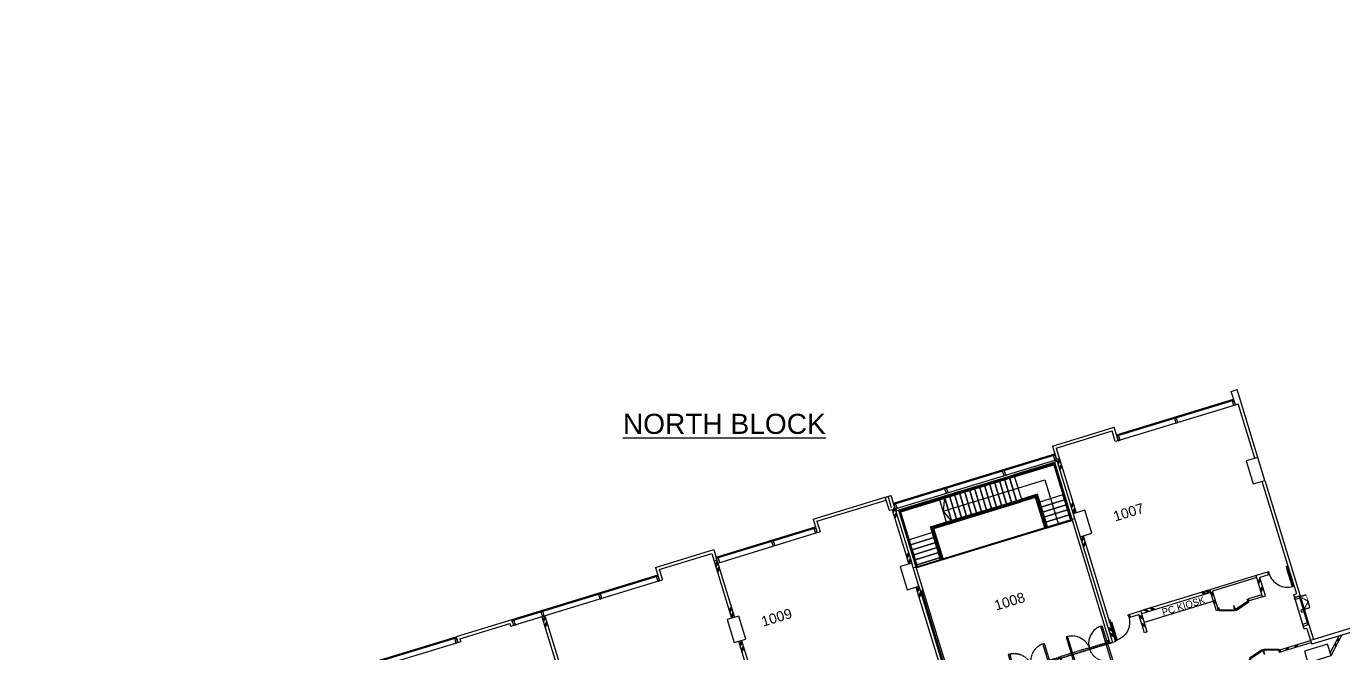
# Model space of a CAD drawing. Header units: millimetres. Extents: x -54207 to 276157, y -140012 to 190352.
# Drawn here: x 8208 to 73736, y 74080 to 105290 of the extents above; entities that cross this region are included whole.
import ezdxf

# ---------------------------------------------------------------- set-up
doc = ezdxf.new("R2010")
doc.units = ezdxf.units.MM
doc.linetypes.add('HIDDEN', pattern=[9.525, 6.35, -3.175])
doc.linetypes.add('HIDDEN2', pattern=[4.7625, 3.175, -1.5875])
for name, color, linetype in [('DLN010__', 8, 'Continuous'), ('DLN030_2', 8, 'Continuous'), ('DLN041_3', 8, 'Continuous'), ('DLN061__', 8, 'Continuous'), ('DLN210__', 8, 'Continuous'), ('DLN220__', 8, 'Continuous'), ('DLN240_1', 8, 'Continuous'), ('DLN280__', 8, 'Continuous'), ('DLN314__', 8, 'Continuous'), ('DLN325__', 8, 'Continuous'), ('FITDOOR', 8, 'Continuous'), ('FURNITURE', 8, 'Continuous'), ('I-STRS', 1, 'Continuous')]:
    doc.layers.add(name, color=color, linetype=linetype)
doc.styles.add('SWIS721LT750', font='swissl.ttf')

# ---------------------------------------------------------------- blocks, each defined once
blk = doc.blocks.new('A$C287D2744')
at = {"layer": 'DLN314__'}
blk.add_line((0, 0), (0, -50), dxfattribs=at)
blk.add_lwpolyline([(50, 250), (-50, 250), (-50, 0), (50, 0)], close=True, dxfattribs=at)
blk = doc.blocks.new('WINDOW-OPEN')
at = {"layer": 'DLN314__', "linetype": 'HIDDEN2', "ltscale": 0.05}
blk.add_lwpolyline([(650, 0), (0, 0), (0, 300), (650, 300)], close=True, dxfattribs=at)
blk.add_lwpolyline([(650, 0), (325, 300), (0, 0)], dxfattribs=at)
blk = doc.blocks.new('210')
at = {"layer": 'DLN314__'}
blk.add_line((1350, -250), (1350, -300), dxfattribs=at)
blk.add_lwpolyline([(1300, -125), (1400, -125), (1400, -250), (1300, -250)], close=True, dxfattribs=at)
blk = doc.blocks.new('DR1CL2')
at = {"layer": 'FITDOOR'}
for p, q in [((50, 0), (0, 0)), ((0, 0), (0, -25)), ((50, 0), (50, -50)), ((12, -25), (0, -25)), ((0, -75), (0, -100)), ((12, -75), (0, -75)), ((62.5, -100), (0, -100)), ((62.5, -50), (50, -50)), ((62.5, -50), (62.5, -100))]:
    blk.add_line(p, q, dxfattribs=at)
blk = doc.blocks.new('DR1CD')
at = {"layer": 'FITDOOR'}
for p, q in [((0, 1), (45, 1)), ((0, 1), (0, 0)), ((45, 0), (45, 1)), ((0, 0), (45, 0))]:
    blk.add_line(p, q, dxfattribs=at)
blk = doc.blocks.new('DR1CM')
at = {"layer": 'FITDOOR'}
blk.add_arc((0, 0), 1, 0, 90, dxfattribs=at)
blk = doc.blocks.new('DR1CR2')
at = {"layer": 'FITDOOR'}
for p, q in [((-50, 0), (-50, -50)), ((-50, 0), (0, 0)), ((0, 0), (0, -25)), ((-62.5, -50), (-50, -50)), ((-62.5, -50), (-62.5, -100)), ((-62.5, -100), (0, -100)), ((-12, -25), (0, -25)), ((-12, -75), (0, -75)), ((0, -75), (0, -100))]:
    blk.add_line(p, q, dxfattribs=at)
blk = doc.blocks.new('950 door')
at = {"layer": 'FITDOOR', "xscale": -1, "rotation": 197.0000000012496}
for name, p in [('DR1CL2', (-220520, 55219)), ('DR1CR2', (-219516, 55526))]:
    blk.add_blockref(name, p, dxfattribs=at)
at = {"layer": 'FITDOOR', "xscale": -950.0000000000001, "yscale": 950.0000000000001, "zscale": 950, "rotation": 197.0000000012496}
blk.add_blockref('DR1CM', (-220472, 55234), dxfattribs=at)
at = {"layer": 'FITDOOR', "xscale": -1, "yscale": 950.0000000000001, "rotation": 197.0000000012496}
blk.add_blockref('DR1CD', (-220472, 55234), dxfattribs=at)
blk = doc.blocks.new('1600 access door')
for p, q in [((-218317, 51857), (-218287, 51762)), ((-219847, 51390), (-219818, 51294))]:
    blk.add_line(p, q)
at = {"layer": 'DLN325__'}
for points in [[(-219177, 51822), (-219205, 51863), (-219828, 51445), (-219800, 51404)], [(-219114, 51841), (-219114, 51891), (-218364, 51893), (-218364, 51843)]]:
    blk.add_lwpolyline(points, close=True, dxfattribs=at)
for centre, start, end in [((-219870, 51370), 17.84936, 36.56209), ((-218287, 51854), 177.4379, 196.15063)]:
    blk.add_arc(centre, 828, start, end, dxfattribs=at)
at = {"layer": 'DLN325__', "extrusion": (2.48949e-66, 4.68204e-66, -1), "zscale": -1, "rotation": 342.9999951123227}
blk.add_blockref('DR1CL2', (218317, 51857), dxfattribs=at)
at = {"layer": 'DLN325__', "extrusion": (-4.68204e-66, 2.48949e-66, -1), "xscale": -1, "zscale": -1, "rotation": 343.0000048876466}
blk.add_blockref('DR1CL2', (219847, 51390), dxfattribs=at)
blk = doc.blocks.new('A$C47891FE0')
blk.add_lwpolyline([(37.5, 900), (37.5, -605), (-37.5, -605), (-37.5, 900)], close=True)
at = {"color": 8, "linetype": 'HIDDEN'}
blk.add_lwpolyline([(-900, 37.5), (605, 37.5), (605, -37.5), (-900, -37.5)], close=True, dxfattribs=at)
blk.add_circle((0, 0), 10)
for radius, start, end in [(900, 90, 180), (605, 270, 0)]:
    blk.add_arc((0, 0), radius, start, end, dxfattribs=at)
blk = doc.blocks.new('A$C1B5D6471')
at = {"color": 8, "linetype": 'HIDDEN'}
blk.add_lwpolyline([(0, 37.5), (0, -37.5), (1050, -37.5), (1050, 37.5)], close=True, dxfattribs=at)
blk.add_lwpolyline([(187.5, 150), (112.5, 150), (112.5, -900), (187.5, -900)], close=True)
blk.add_circle((150, 0), 10)
for radius, start, end in [(150, 90, 180), (900, 270, 0)]:
    blk.add_arc((150, 0), radius, start, end, dxfattribs=at)

msp = doc.modelspace()

# ---------------------------------------------------------------- linework, layer by layer
at = {"layer": 'DLN030_2'}
msp.add_line((51252, 81337), (51077, 81911), dxfattribs=at)
at = {"layer": 'DLN061__'}
for p, q in [((59601, 83785), (59502, 83598)), ((59616, 83737), (59516, 83550)), ((59631, 83689), (59531, 83502)), ((59689, 83498), (59590, 83311)), ((59704, 83450), (59604, 83263)), ((59718, 83402), (59619, 83215)), ((51396, 81381), (51296, 81194)), ((51410, 81333), (51311, 81146)), ((51425, 81285), (51325, 81098)), ((60267, 81609), (60167, 81422)), ((60281, 81562), (60182, 81374)), ((60296, 81514), (60196, 81326)), ((60354, 81322), (60255, 81135)), ((60369, 81275), (60269, 81087)), ((51483, 81094), (51384, 80907)), ((51498, 81046), (51399, 80859)), ((51513, 80998), (51413, 80811)), ((60384, 81227), (60284, 81040)), ((60778, 79936), (60679, 79749)), ((60793, 79888), (60693, 79701)), ((60807, 79840), (60708, 79653)), ((60866, 79649), (60766, 79462)), ((60881, 79601), (60781, 79414)), ((60895, 79553), (60796, 79366)), ((42574, 78684), (42474, 78496)), ((42588, 78636), (42489, 78449)), ((52090, 79110), (51991, 78922)), ((52105, 79062), (52005, 78874)), ((52119, 79014), (52020, 78827)), ((52178, 78823), (52078, 78635)), ((52192, 78775), (52093, 78588)), ((52207, 78727), (52108, 78540)), ((42603, 78588), (42503, 78401)), ((42662, 78397), (42562, 78209)), ((42676, 78349), (42577, 78162)), ((42691, 78301), (42591, 78114)), ((52602, 77436), (52502, 77249)), ((52616, 77388), (52517, 77201)), ((52631, 77340), (52531, 77153)), ((69477, 77650), (69576, 77837)), ((69491, 77602), (69591, 77790)), ((69506, 77554), (69605, 77742)), ((69600, 77248), (69699, 77435)), ((69614, 77200), (69714, 77387)), ((69629, 77152), (69728, 77340)), ((52690, 77149), (52590, 76962)), ((52704, 77101), (52605, 76914)), ((52719, 77054), (52619, 76866)), ((66828, 77027), (66641, 77127)), ((66876, 77042), (66688, 77142)), ((66923, 77057), (66736, 77156)), ((67033, 77090), (66846, 77190)), ((67081, 77105), (66894, 77205)), ((67129, 77120), (66942, 77219)), ((67152, 77044), (67219, 77169)), ((67167, 76996), (67233, 77121)), ((67181, 76948), (67248, 77073)), ((67275, 76642), (67342, 76767)), ((67290, 76594), (67356, 76719)), ((67304, 76546), (67371, 76671)), ((43268, 76412), (43169, 76225)), ((43283, 76365), (43183, 76177)), ((43297, 76317), (43198, 76130)), ((43356, 76126), (43256, 75938)), ((43371, 76078), (43271, 75890)), ((43385, 76030), (43286, 75843)), ((63972, 76154), (63785, 76254)), ((64020, 76169), (63832, 76269)), ((64068, 76184), (63880, 76283)), ((64259, 76242), (64072, 76342)), ((64307, 76257), (64119, 76356)), ((64354, 76271), (64167, 76371)), ((33996, 75957), (33897, 75769)), ((34011, 75909), (33911, 75722)), ((34026, 75861), (33926, 75674)), ((34084, 75670), (33984, 75483)), ((34099, 75622), (33999, 75435)), ((34113, 75574), (34014, 75387)), ((62008, 75399), (62196, 75299)), ((63739, 75896), (63551, 75995)), ((63753, 75848), (63566, 75948)), ((63768, 75800), (63581, 75900)), ((63862, 75494), (63674, 75593)), ((63876, 75446), (63689, 75545)), ((63891, 75398), (63704, 75498)), ((43780, 74739), (43680, 74552)), ((62023, 75351), (62210, 75251)), ((62038, 75303), (62225, 75204)), ((62097, 75110), (62284, 75010)), ((62111, 75062), (62299, 74963)), ((62126, 75014), (62313, 74915)), ((73411, 74762), (73470, 74660)), ((73430, 74799), (73489, 74697)), ((73449, 74835), (73508, 74733)), ((43795, 74691), (43695, 74504)), ((43809, 74643), (43710, 74456)), ((43868, 74452), (43768, 74265)), ((43882, 74404), (43783, 74217)), ((43897, 74356), (43797, 74169)), ((70854, 74251), (70921, 74376)), ((70902, 74266), (70969, 74391)), ((70950, 74281), (71016, 74406)), ((71306, 74390), (71372, 74514)), ((71354, 74404), (71420, 74529)), ((71402, 74419), (71468, 74544)), ((73287, 74531), (73346, 74429)), ((73307, 74567), (73366, 74465)), ((73326, 74604), (73385, 74502))]:
    msp.add_line(p, q, dxfattribs=at)
at = {"layer": 'DLN210__'}
for p, q in [((68147, 87129), (68434, 87217)), ((69464, 83846), (68434, 87217)), ((62430, 84964), (68264, 86747)), ((62445, 84916), (68279, 86699)), ((68352, 86460), (68147, 87130)), ((68352, 86460), (68495, 86504)), ((69321, 83802), (68495, 86504)), ((62518, 84677), (68352, 86460)), ((59253, 84410), (62314, 85346)), ((62518, 84677), (62314, 85346)), ((59441, 84311), (62214, 85159)), ((62375, 84633), (62214, 85159)), ((62518, 84677), (62375, 84633)), ((51337, 81572), (59370, 84028)), ((51352, 81524), (59385, 83980)), ((59253, 84410), (60284, 81040)), ((59441, 84311), (60427, 81083)), ((51425, 81285), (59362, 83712)), ((59601, 83785), (59458, 83741)), ((69672, 82655), (70929, 78543)), ((69815, 82699), (71570, 76961)), ((50933, 81867), (51220, 81955)), ((51381, 81429), (51220, 81955)), ((47347, 80770), (50933, 81867)), ((47535, 80671), (50977, 81723)), ((51138, 81197), (50933, 81867)), ((51134, 81196), (51421, 81284)), ((47347, 80770), (47552, 80101)), ((47535, 80671), (47695, 80145)), ((52321, 78354), (60354, 80810)), ((42515, 78875), (47464, 80388)), ((42530, 78827), (47479, 80340)), ((42603, 78588), (47552, 80101)), ((47552, 80101), (47695, 80145)), ((39506, 78373), (42398, 79257)), ((39693, 78273), (42299, 79070)), ((42299, 79070), (42416, 78688)), ((42398, 79257), (42574, 78684)), ((42559, 78731), (42416, 78688)), ((39623, 77991), (32355, 75768)), ((39506, 78373), (39710, 77704)), ((39693, 78273), (39854, 77747)), ((70929, 78543), (71382, 77061)), ((39637, 77943), (32369, 75721)), ((39710, 77704), (32442, 75482)), ((39710, 77704), (39854, 77747)), ((71239, 77017), (71382, 77061)), ((71283, 76873), (71570, 76961)), ((71283, 76873), (71721, 75439)), ((71522, 76946), (71960, 75512)), ((71570, 76961), (72008, 75526)), ((78693, 76752), (72093, 74735)), ((78810, 76579), (72152, 74544)), ((32355, 75768), (29581, 74921)), ((29769, 74821), (32255, 75581)), ((32255, 75581), (32299, 75438)), ((32442, 75482), (32299, 75438)), ((32355, 75768), (32442, 75482)), ((32398, 75625), (32355, 75768)), ((72008, 75526), (71721, 75439)), ((71721, 75439), (71765, 75295)), ((72008, 75526), (72237, 74779)), ((25230, 73590), (29581, 74921)), ((25245, 73543), (29596, 74873)), ((29581, 74921), (29669, 74634)), ((29769, 74821), (29813, 74678)), ((71908, 75339), (71765, 75295)), ((71908, 75339), (72093, 74735)), ((25318, 73303), (29669, 74634)), ((29669, 74634), (29813, 74678))]:
    msp.add_line(p, q, dxfattribs=at)
for points in [[(60222, 80713), (59341, 83595), (57337, 82983), (57354, 82925), (59301, 83520), (60164, 80695), (60222, 80713)], [(52469, 78399), (51604, 81230), (53607, 81843), (53625, 81785), (51679, 81190), (52527, 78417)]]:
    msp.add_lwpolyline(points, dxfattribs=at)
for points in [[(57343, 82964), (57349, 82945), (59333, 83551), (59327, 83570)], [(59345, 83513), (59355, 83480), (57371, 82873), (57360, 82906)], [(51629, 81217), (51635, 81198), (53619, 81804), (53613, 81823)], [(51646, 81159), (51657, 81126), (53641, 81733), (53631, 81766)], [(52494, 78386), (52500, 78367), (58917, 80329), (58911, 80348)]]:
    msp.add_lwpolyline(points, close=True, dxfattribs=at)
at = {"layer": 'DLN220__'}
for p, q in [((51381, 81429), (52251, 78584)), ((51282, 81241), (52108, 78540)), ((60635, 79892), (62243, 74632)), ((60778, 79936), (62386, 74676)), ((42299, 79070), (42416, 78688)), ((42398, 79257), (42559, 78731)), ((42416, 78688), (43286, 75843)), ((42574, 78684), (43429, 75886)), ((69954, 78140), (69380, 77965)), ((69998, 77997), (69568, 77865)), ((69954, 78140), (69998, 77997)), ((71002, 78304), (70958, 78447)), ((71002, 78304), (70958, 78447)), ((52458, 77392), (54066, 72133)), ((52602, 77436), (54210, 72176)), ((69380, 77965), (67085, 77263)), ((69410, 77869), (67210, 77197)), ((69702, 76913), (69380, 77965)), ((69845, 76957), (69568, 77865)), ((52806, 77247), (53993, 73365)), ((67085, 77263), (63643, 76210)), ((67129, 77120), (63686, 76067)), ((67407, 76211), (67085, 77263)), ((67502, 76240), (67210, 77197)), ((69673, 77008), (69003, 76804)), ((69033, 76708), (69003, 76804)), ((69702, 76913), (69033, 76708)), ((69702, 76913), (69845, 76957)), ((71239, 77017), (71283, 76873)), ((63069, 76035), (63643, 76210)), ((63069, 76035), (63113, 75892)), ((63113, 75892), (63543, 76023)), ((63821, 75115), (63543, 76023)), ((63964, 75159), (63643, 76210)), ((67502, 76240), (67407, 76211)), ((33853, 75913), (34679, 73211)), ((33996, 75957), (34822, 73255)), ((43780, 74739), (45110, 70388)), ((63964, 75159), (63821, 75115)), ((70563, 74267), (72093, 74735)), ((72093, 74735), (72152, 74544)), ((73067, 74116), (73516, 74961)), ((73108, 73981), (73651, 75002)), ((43636, 74695), (44967, 70344)), ((62386, 74676), (62243, 74632)), ((70592, 74171), (72122, 74639))]:
    msp.add_line(p, q, dxfattribs=at)
at = {"layer": 'DLN220__', "linetype": 'HIDDEN', "ltscale": 0.2}
msp.add_line((62243, 74632), (54210, 72176), dxfattribs=at)
at = {"layer": 'DLN220__'}
for points in [[(59415, 83712), (59441, 83626), (59355, 83600), (62109, 74591), (62243, 74632)], [(51477, 81285), (51504, 81199), (51590, 81226), (52806, 77247)], [(52806, 77247), (52729, 77224), (53916, 73341), (53993, 73365)], [(67378, 76307), (67308, 76535)], [(67378, 76307), (67378, 76307), (67308, 76535)]]:
    msp.add_lwpolyline(points, dxfattribs=at)
at = {"layer": 'DLN240_1'}
for points in [[(53812, 81173), (58876, 82721), (59552, 80508)], [(57746, 81644), (57729, 81701), (58393, 81905), (58451, 81922), (58926, 80369), (58868, 80351), (58411, 81847), (57746, 81644), (57729, 81701)], [(58549, 81601), (58625, 81352), (59849, 81726), (59773, 81975), (58549, 81601)], [(53874, 81861), (53812, 81173), (54248, 80637)], [(58625, 81352), (58701, 81103), (59925, 81478), (59849, 81726), (58625, 81352)], [(58701, 81103), (58777, 80855), (60001, 81229), (59925, 81478), (58701, 81103)], [(53679, 78769), (53184, 80390), (53977, 80633), (53987, 80599), (53227, 80367), (53713, 78779)], [(58777, 80855), (58853, 80606), (60077, 80980), (60001, 81229), (58777, 80855)], [(58853, 80606), (58940, 80321), (60164, 80695), (60077, 80980), (58853, 80606)], [(52120, 79746), (52196, 79498), (53420, 79872), (53344, 80121), (52120, 79746)], [(54017, 80504), (53999, 80561), (53335, 80358), (53277, 80340), (53751, 78791)], [(53789, 78803), (53327, 80314), (54011, 80523), (54005, 80542), (53340, 80339), (53302, 80327), (53770, 78797)], [(53808, 78809), (53352, 80301), (54017, 80504), (53999, 80561)], [(53845, 80451), (53845, 80451), (53352, 80301)], [(52196, 79498), (52272, 79249), (53496, 79623), (53420, 79872), (52196, 79498)], [(52272, 79249), (52348, 79000), (53572, 79375), (53496, 79623), (52272, 79249)], [(52348, 79000), (52424, 78752), (53648, 79126), (53572, 79375), (52348, 79000)], [(53580, 79555), (53580, 79555), (53504, 79803)], [(52424, 78752), (52500, 78503), (53724, 78877), (53648, 79126), (52424, 78752)], [(53751, 78791), (53724, 78877), (52500, 78503)]]:
    msp.add_lwpolyline(points, dxfattribs=at)
for points in [[(56111, 82545), (56360, 82621), (56734, 81397), (56486, 81321)], [(56360, 82621), (56609, 82697), (56983, 81473), (56734, 81397)], [(56609, 82697), (56857, 82773), (57231, 81549), (56983, 81473)], [(56857, 82773), (57106, 82849), (57480, 81625), (57231, 81549)], [(57106, 82849), (57354, 82925), (57729, 81701), (57480, 81625)], [(53874, 81861), (54122, 81937), (54496, 80713), (54248, 80637)], [(54122, 81937), (54371, 82013), (54745, 80789), (54496, 80713)], [(54371, 82013), (54619, 82089), (54994, 80865), (54745, 80789)], [(54619, 82089), (54868, 82165), (55242, 80941), (54994, 80865)], [(54868, 82165), (55117, 82241), (55491, 81017), (55242, 80941)], [(55117, 82241), (55365, 82317), (55740, 81093), (55491, 81017)], [(55365, 82317), (55614, 82393), (55988, 81169), (55740, 81093)], [(55614, 82393), (55863, 82469), (56237, 81245), (55988, 81169)], [(55863, 82469), (56111, 82545), (56486, 81321), (56237, 81245)], [(58997, 80391), (58501, 82016), (57707, 81773), (57717, 81740), (58477, 81972), (58964, 80381)], [(53625, 81785), (53874, 81861), (54248, 80637), (53999, 80561)], [(53977, 80633), (57707, 81773), (57717, 81740), (53987, 80599)], [(54017, 80504), (57746, 81644), (57729, 81701), (53999, 80561)], [(54011, 80523), (57740, 81663), (57735, 81682), (54005, 80542)], [(57740, 81663), (57735, 81682), (58399, 81885), (58438, 81897), (58907, 80363), (58887, 80357), (58424, 81872)]]:
    msp.add_lwpolyline(points, close=True, dxfattribs=at)
at = {"layer": 'DLN280__'}
msp.add_line((68891, 83671), (69241, 82523), dxfattribs=at)
for points in [[(68891, 83671), (69241, 82523), (69815, 82699), (69464, 83846)], [(60284, 81040), (60635, 79892), (61209, 80067), (60858, 81215)], [(51677, 78408), (52028, 77261), (52602, 77436), (52251, 78584)], [(51677, 78408), (52028, 77261), (52602, 77436), (52251, 78584)], [(43070, 75777), (43421, 74629), (43995, 74805), (43644, 75952)], [(71961, 73630), (73108, 73981), (72933, 74554), (71785, 74203)], [(71961, 73630), (73108, 73981), (72933, 74554), (71785, 74203)]]:
    msp.add_lwpolyline(points, close=True, dxfattribs=at)
at = {"layer": 'DLN314__'}
for points in [[(61926, 74548), (61652, 75444), (61724, 75466)], [(61998, 74570), (61724, 75466)]]:
    msp.add_lwpolyline(points, dxfattribs=at)
msp.add_arc((61951, 74595), 900, 107, 197, dxfattribs=at)
at = {"layer": 'DLN325__'}
for points in [[(68363, 76276), (68391, 76235), (69014, 76652), (68986, 76694)], [(68299, 76257), (68299, 76207), (67549, 76205), (67549, 76255)]]:
    msp.add_lwpolyline(points, close=True, dxfattribs=at)
for centre, start, end in [((69056, 76728), 197.84936, 216.56209), ((67472, 76244), 357.4379, 16.15063)]:
    msp.add_arc(centre, 828, start, end, dxfattribs=at)
at = {"layer": 'FITDOOR'}
msp.add_lwpolyline([(110975, 25170, 0, 0, 0.520567), (110975, 25170, 0, 330364, 0.520567)], format="xyseb", dxfattribs=at)
at = {"layer": 'FURNITURE'}
msp.add_line((67332, 76711), (63818, 75637), dxfattribs=at)
at = {"layer": 'I-STRS', "color": 8, "ltscale": 20}
for points in [[(53607, 81843), (57337, 82983), (57354, 82925), (53625, 81785)], [(57343, 82964), (57349, 82945), (53619, 81804), (53613, 81823)], [(57360, 82906), (57371, 82873), (53641, 81733), (53631, 81766)]]:
    msp.add_lwpolyline(points, close=True, dxfattribs=at)

# ---------------------------------------------------------------- block references
at = {"layer": 'DLN220__'}
msp.add_blockref('1600 access door', (288880, 22410), dxfattribs=at)
at = {"layer": 'DLN314__'}
for name, p, rotation in [('A$C287D2744', (68231, 86685), 197.0000000000354), ('A$C287D2744', (65362, 85807), 197.0000000000354), ('A$C287D2744', (62493, 84930), 197.0000000000354), ('A$C287D2744', (59337, 83966), 197.0000000000354), ('A$C287D2744', (56803, 83191), 197.0000000000354), ('A$C287D2744', (53934, 82314), 197.0000000000354), ('A$C287D2744', (51400, 81539), 197.0000000000354), ('A$C287D2744', (47431, 80326), 197.0000000000354), ('A$C287D2744', (45327, 79682), 197.0000000000354), ('A$C287D2744', (42578, 78842), 197.0000000000354), ('A$C287D2744', (39589, 77928), 197.0000000000354), ('A$C287D2744', (36720, 77051), 197.0000000000354), ('A$C287D2744', (71536, 76898), 106.9811550885154), ('A$C287D2744', (33852, 76174), 197.0000000000354), ('A$C287D2744', (32417, 75735), 197.0000000000354), ('A$C287D2744', (71946, 75560), 106.9811550885154), ('A$C287D2744', (29548, 74858), 197.0000000000354), ('A$C47891FE0', (59072, 73715), 17.00000000000528)]:
    msp.add_blockref(name, p, dxfattribs=dict(at, rotation=rotation))
at = {"layer": 'DLN314__', "xscale": -1}
for name, p, rotation in [('950 door', (-80954, -90741), 33.9999999999982), ('WINDOW-OPEN', (71774, 76291), 287.0000000000782), ('210', (71107, 77447), 107.0000000000516), ('A$C47891FE0', (60230, 74069), 17.00000000000529), ('A$C1B5D6471', (62094, 74639), 17.00028603683288), ('A$C47891FE0', (57351, 73189), 17.00000000000529)]:
    msp.add_blockref(name, p, dxfattribs=dict(at, rotation=rotation))
at = {"layer": 'DLN314__'}
msp.add_blockref('950 door', (282614, 20413), dxfattribs=at)
at = {"layer": 'DLN325__', "extrusion": (4.68204e-66, -2.48949e-66, -1), "xscale": -1, "zscale": -1, "rotation": 163.0000048876466}
msp.add_blockref('DR1CL2', (-69033, 76708), dxfattribs=at)
at = {"layer": 'DLN325__', "xscale": -1, "rotation": 197.00000488688}
msp.add_blockref('DR1CL2', (67502, 76240), dxfattribs=at)

# ---------------------------------------------------------------- texts
at = {"layer": 'DLN010__', "insert": (37882, 85000), "char_height": 1000, "width": 16410, "attachment_point": 7, "line_spacing_factor": 0.84, "style": 'SWIS721LT750'}
msp.add_mtext('{\\LNORTH BLOCK}', dxfattribs=at)
at = {"layer": 'DLN041_3', "style": 'SWIS721LT750'}
for s, p in [('1007', (62367, 80652)), ('1008', (56451, 76219)), ('1009', (44858, 75418))]:
    msp.add_text(s, height=500, rotation=17, dxfattribs=at).set_placement(p)
at = {"layer": 'FURNITURE', "insert": (64758, 75954), "char_height": 350, "width": 4498.59, "attachment_point": 7, "rotation": 17, "style": 'SWIS721LT750'}
msp.add_mtext('{\\fUnivers|b0|i0|c0|p34;PC KIOSK}', dxfattribs=at)

doc.saveas('drawing.dxf')
